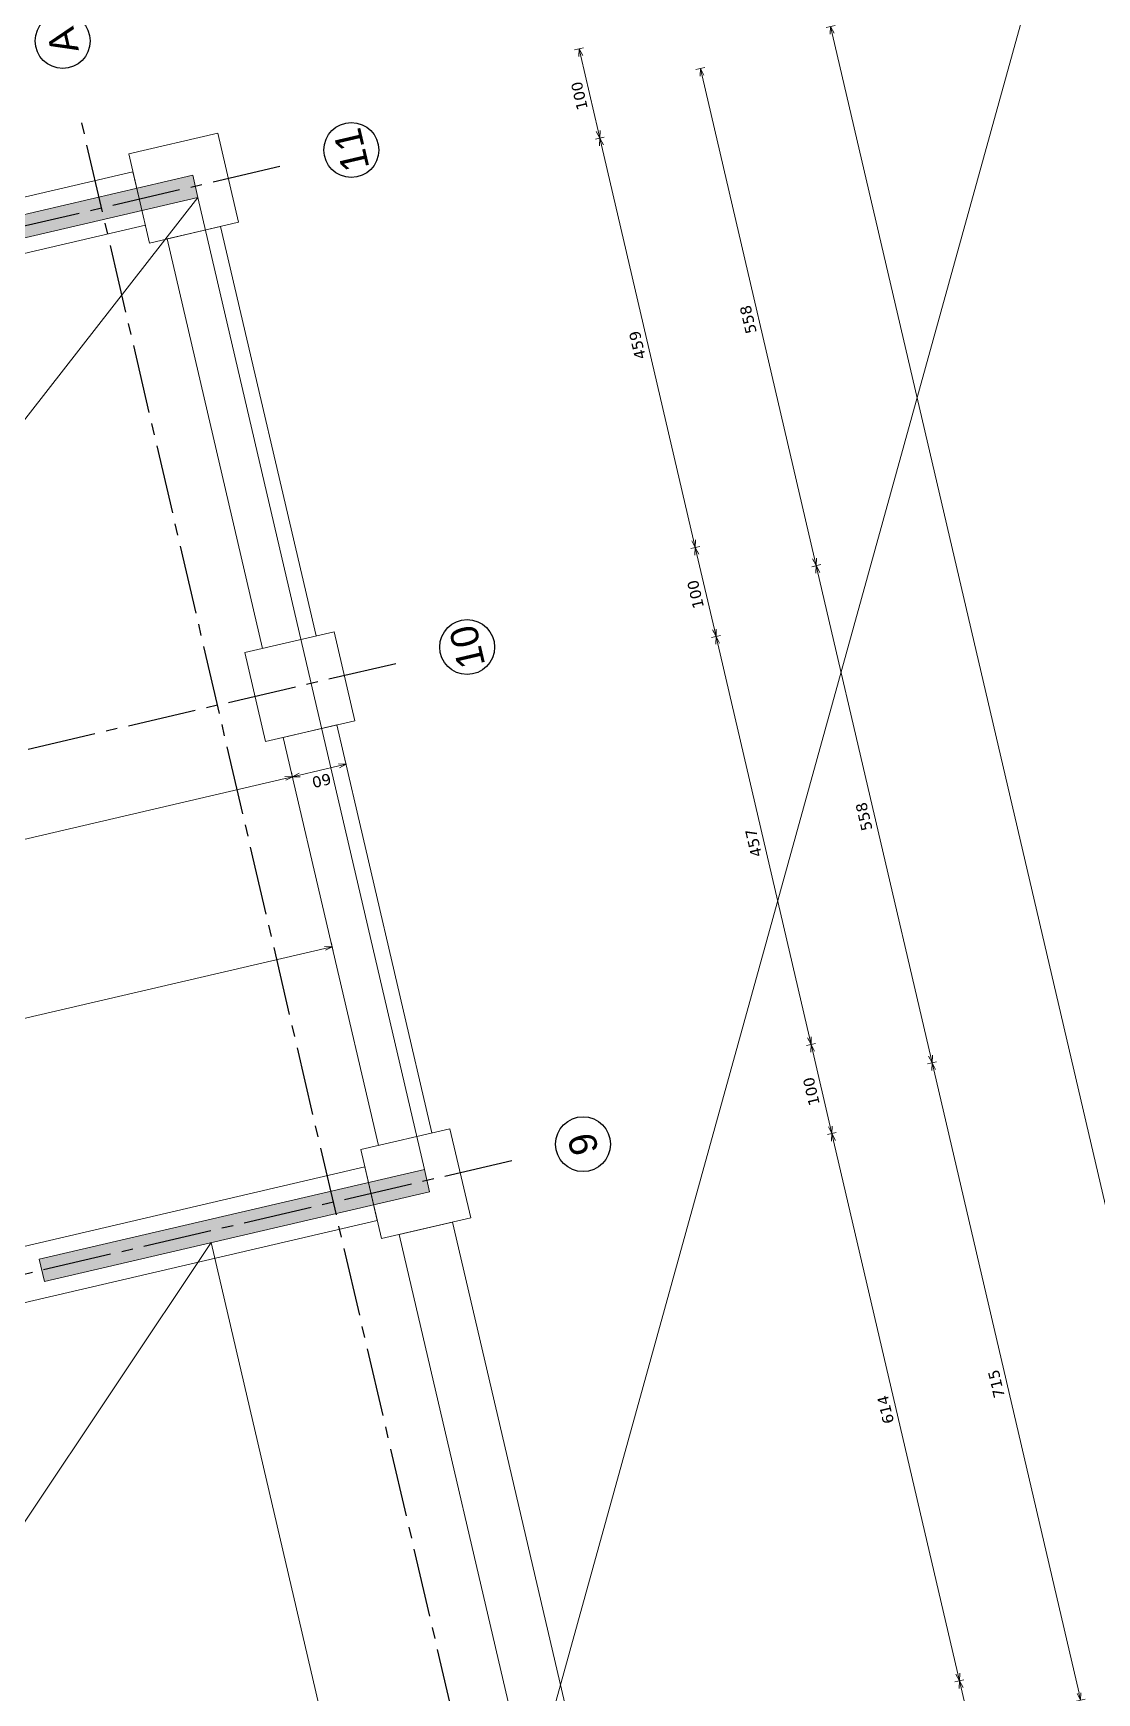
# Model space of a CAD drawing. Header units: metres. Extents: x -49 to 867749, y -579737 to 170817.
# Drawn here: x 596297.19 to 596308.8, y 139762.53 to 139780.66 of the extents above; entities that cross this region are included whole.
import ezdxf
from ezdxf.enums import TextEntityAlignment as Align

# ---------------------------------------------------------------- set-up
doc = ezdxf.new("R2010")
doc.units = ezdxf.units.M
doc.header["$MEASUREMENT"] = 0
doc.header["$PDMODE"] = 3
doc.header["$PDSIZE"] = 0.1
doc.linetypes.add('AXES2', pattern=[1.125, 0.75, -0.125, 0.125, -0.125])
doc.layers.add('00-AXE-0.00', color=14, linetype='AXES2')
for name, color, linetype, lineweight in [('ACSP - Bois', 47, 'Continuous', 18), ('ACSP - Cotes', 7, 'Continuous', 18), ('ACSP - Dalle', 250, 'Continuous', 18), ('ACSP - Fondations', 7, 'Continuous', 18), ('ACSP - Longrines', 7, 'Continuous', 18)]:
    doc.layers.add(name, color=color, linetype=linetype, lineweight=lineweight)
doc.styles.add('COT', font='verdana.ttf')
doc.styles.get("Standard").update_dxf_attribs({"font": 'arial.ttf'})
doc.dimstyles.new('COT50', dxfattribs={"dimtxt": 0.12, "dimasz": 0.08, "dimexe": 0.05, "dimexo": 0, "dimgap": 0.05, "dimtad": 1, "dimdec": 0, "dimlfac": 100, "dimzin": 0, "dimdsep": 46, "dimtxsty": 'COT', "dimblk": 'OPEN30', "dimcen": 0.04, "dimdle": 0.05, "dimclrd": 256, "dimclre": 256, "dimclrt": 6, "dimadec": 0, "dimazin": 0, "dimtm": 1e-09, "dimtfac": 1, "dimtdec": 0, "dimtmove": 1, "dimatfit": 0, "dimldrblk": 'OPEN30', "dimfxl": 0.05, "dimfxlon": 1, "dimtolj": 1, "dimtzin": 0, "dimlwd": -1, "dimlwe": -1, "dimarcsym": 0})

# ---------------------------------------------------------------- blocks, each defined once
blk = doc.blocks.new('_Open30')
at = {"color": 0, "linetype": 'ByBlock', "lineweight": -2}
for p, q in [((-1, 0.27), (0, 0)), ((0, 0), (-1, -0.27)), ((0, 0), (-1, 0))]:
    blk.add_line(p, q, dxfattribs=at)
blk = doc.blocks.new('*D633')
at = {"layer": 'ACSP - Cotes', "transparency": 16777216}
for p, q in [((596306.956, 139769.401), (596307.054, 139769.424)), ((596308.61, 139762.527), (596307.023, 139769.334)), ((596308.579, 139762.438), (596308.677, 139762.46))]:
    blk.add_line(p, q, dxfattribs=at)
at = {"layer": 'Defpoints', "color": 0, "transparency": 16777216}
for p in [(596307.005, 139769.412), (596302.413, 139768.342), (596304.036, 139761.378)]:
    blk.add_point(p, dxfattribs=at)
at = {"layer": 'ACSP - Cotes', "transparency": 16777216, "xscale": 0.08, "yscale": 0.08, "zscale": 0.08}
for p, rotation in [((596307.005, 139769.412), 103.121270397399), ((596308.628, 139762.449), 283.121270397399)]:
    blk.add_blockref('_Open30', p, dxfattribs=dict(at, rotation=rotation))
at = {"layer": 'ACSP - Cotes', "color": 6, "transparency": 16777216, "insert": (596307.708, 139765.905), "char_height": 0.12, "attachment_point": 5, "rotation": 103.1213, "style": 'COT'}
blk.add_mtext('\\A1;715', dxfattribs=at)
blk = doc.blocks.new('*D634')
at = {"layer": 'ACSP - Cotes', "transparency": 16777216}
for p, q in [((596305.691, 139774.83), (596305.788, 139774.853)), ((596306.987, 139769.49), (596305.758, 139774.764)), ((596306.956, 139769.401), (596307.054, 139769.424))]:
    blk.add_line(p, q, dxfattribs=at)
at = {"layer": 'Defpoints', "color": 0, "transparency": 16777216}
for p in [(596305.739, 139774.842), (596301.147, 139773.771), (596302.413, 139768.342)]:
    blk.add_point(p, dxfattribs=at)
at = {"layer": 'ACSP - Cotes', "transparency": 16777216, "xscale": 0.08, "yscale": 0.08, "zscale": 0.08}
for p, rotation in [((596305.739, 139774.842), 103.121270397399), ((596307.005, 139769.412), 283.121270397399)]:
    blk.add_blockref('_Open30', p, dxfattribs=dict(at, rotation=rotation))
at = {"layer": 'ACSP - Cotes', "color": 6, "transparency": 16777216, "insert": (596306.262, 139772.101), "char_height": 0.12, "attachment_point": 5, "rotation": 103.1213, "style": 'COT'}
blk.add_mtext('\\A1;558', dxfattribs=at)
blk = doc.blocks.new('*D625')
at = {"layer": 'ACSP - Cotes', "transparency": 16777216}
for p, q in [((596305.847, 139780.72), (596305.945, 139780.742)), ((596319.491, 139722.407), (596305.914, 139780.653)), ((596319.461, 139722.318), (596319.558, 139722.341))]:
    blk.add_line(p, q, dxfattribs=at)
at = {"layer": 'Defpoints', "color": 0, "transparency": 16777216}
for p in [(596305.437, 139780.624), (596305.896, 139780.731), (596319.051, 139722.223)]:
    blk.add_point(p, dxfattribs=at)
at = {"layer": 'ACSP - Cotes', "transparency": 16777216, "xscale": 0.08, "yscale": 0.08, "zscale": 0.08}
for p, rotation in [((596305.896, 139780.731), 103.1212703830424), ((596319.509, 139722.329), 283.1212703830424)]:
    blk.add_blockref('_Open30', p, dxfattribs=dict(at, rotation=rotation))
at = {"layer": 'ACSP - Cotes', "color": 6, "transparency": 16777216, "insert": (596312.593, 139751.505), "char_height": 0.12, "attachment_point": 5, "rotation": 103.1213, "style": 'COT'}
blk.add_mtext('\\A1;5997', dxfattribs=at)
blk = doc.blocks.new('*D658')
at = {"layer": 'ACSP - Cotes', "transparency": 16777216}
for p, q in [((596286.699, 139767.474), (596300.373, 139770.662)), ((596300.463, 139770.631), (596300.44, 139770.729)), ((596286.633, 139767.408), (596286.61, 139767.505))]:
    blk.add_line(p, q, dxfattribs=at)
at = {"layer": 'Defpoints', "color": 0, "transparency": 16777216}
for p in [(596300.451, 139770.68), (596300.502, 139770.461), (596286.673, 139767.237)]:
    blk.add_point(p, dxfattribs=at)
at = {"layer": 'ACSP - Cotes', "transparency": 16777216, "xscale": 0.08, "yscale": 0.08, "zscale": 0.08}
for p, rotation in [((596300.451, 139770.68), 13.12127038304243), ((596286.621, 139767.456), 193.1212703830424)]:
    blk.add_blockref('_Open30', p, dxfattribs=dict(at, rotation=rotation))
at = {"layer": 'ACSP - Cotes', "color": 6, "transparency": 16777216, "insert": (596293.562, 139768.959), "char_height": 0.12, "attachment_point": 5, "rotation": 193.1213, "style": 'COT'}
blk.add_mtext('\\A1;1420', dxfattribs=at)
blk = doc.blocks.new('*D660')
at = {"layer": 'ACSP - Cotes', "transparency": 16777216}
for p, q in [((596304.425, 139780.26), (596304.522, 139780.282)), ((596305.721, 139774.92), (596304.492, 139780.193)), ((596305.691, 139774.83), (596305.788, 139774.853))]:
    blk.add_line(p, q, dxfattribs=at)
at = {"layer": 'Defpoints', "color": 0, "transparency": 16777216}
for p in [(596304.474, 139780.271), (596299.881, 139779.201), (596301.147, 139773.771)]:
    blk.add_point(p, dxfattribs=at)
at = {"layer": 'ACSP - Cotes', "transparency": 16777216, "xscale": 0.08, "yscale": 0.08, "zscale": 0.08}
for p, rotation in [((596304.474, 139780.271), 103.121270397399), ((596305.739, 139774.842), 283.121270397399)]:
    blk.add_blockref('_Open30', p, dxfattribs=dict(at, rotation=rotation))
at = {"layer": 'ACSP - Cotes', "color": 6, "transparency": 16777216, "insert": (596304.997, 139777.531), "char_height": 0.12, "attachment_point": 5, "rotation": 103.1213, "style": 'COT'}
blk.add_mtext('\\A1;558', dxfattribs=at)
blk = doc.blocks.new('*D760')
at = {"layer": 'ACSP - Cotes', "transparency": 16777216}
for p, q in [((596297.458, 139782.293), (596291.718, 139780.955)), ((596297.525, 139782.36), (596297.548, 139782.263)), ((596291.652, 139780.888), (596291.629, 139780.986))]:
    blk.add_line(p, q, dxfattribs=at)
at = {"layer": 'Defpoints', "color": 0, "transparency": 16777216}
for p in [(596297.462, 139782.631), (596291.64, 139780.937), (596292.338, 139777.942)]:
    blk.add_point(p, dxfattribs=at)
at = {"layer": 'ACSP - Cotes', "transparency": 16777216, "xscale": 0.08, "yscale": 0.08, "zscale": 0.08}
for p, rotation in [((596297.536, 139782.311), 13.12127037986355), ((596291.64, 139780.937), 193.1212703798636)]:
    blk.add_blockref('_Open30', p, dxfattribs=dict(at, rotation=rotation))
at = {"layer": 'ACSP - Cotes', "color": 6, "transparency": 16777216, "insert": (596294.614, 139781.515), "char_height": 0.12, "attachment_point": 5, "rotation": 193.1213, "style": 'COT'}
blk.add_mtext('\\A1;605', dxfattribs=at)
blk = doc.blocks.new('*D765')
at = {"layer": 'ACSP - Cotes', "transparency": 16777216}
for p, q in [((596303.197, 139780.498), (596303.1, 139780.475)), ((596303.167, 139780.408), (596303.358, 139779.59)), ((596303.424, 139779.524), (596303.327, 139779.501))]:
    blk.add_line(p, q, dxfattribs=at)
at = {"layer": 'Defpoints', "color": 0, "transparency": 16777216}
for p in [(596303.398, 139780.545), (596303.376, 139779.512), (596303.625, 139779.571)]:
    blk.add_point(p, dxfattribs=at)
at = {"layer": 'ACSP - Cotes', "transparency": 16777216, "xscale": 0.08, "yscale": 0.08, "zscale": 0.08}
for p, rotation in [((596303.149, 139780.486), 103.1212703064924), ((596303.376, 139779.512), 283.1212703064924)]:
    blk.add_blockref('_Open30', p, dxfattribs=dict(at, rotation=rotation))
at = {"layer": 'ACSP - Cotes', "color": 6, "transparency": 16777216, "insert": (596303.153, 139779.974), "char_height": 0.12, "attachment_point": 5, "rotation": 103.1213, "style": 'COT'}
blk.add_mtext('\\A1;100', dxfattribs=at)
blk = doc.blocks.new('*D766')
at = {"layer": 'ACSP - Cotes', "transparency": 16777216}
for p, q in [((596303.424, 139779.524), (596303.327, 139779.501)), ((596303.394, 139779.435), (596304.4, 139775.119)), ((596304.369, 139775.03), (596304.467, 139775.052))]:
    blk.add_line(p, q, dxfattribs=at)
at = {"layer": 'Defpoints', "color": 0, "transparency": 16777216}
for p in [(596303.625, 139779.571), (596304.418, 139775.041), (596300.472, 139774.121)]:
    blk.add_point(p, dxfattribs=at)
at = {"layer": 'ACSP - Cotes', "transparency": 16777216, "xscale": 0.08, "yscale": 0.08, "zscale": 0.08}
for p, rotation in [((596303.376, 139779.512), 103.1212703798635), ((596304.418, 139775.041), 283.1212703798636)]:
    blk.add_blockref('_Open30', p, dxfattribs=dict(at, rotation=rotation))
at = {"layer": 'ACSP - Cotes', "color": 6, "transparency": 16777216, "insert": (596303.787, 139777.251), "char_height": 0.12, "attachment_point": 5, "rotation": 103.1213, "style": 'COT'}
blk.add_mtext('\\A1;459', dxfattribs=at)
blk = doc.blocks.new('*D767')
at = {"layer": 'ACSP - Cotes', "transparency": 16777216}
for p, q in [((596304.369, 139775.03), (596304.467, 139775.052)), ((596304.436, 139774.963), (596304.627, 139774.145)), ((596304.596, 139774.056), (596304.694, 139774.078))]:
    blk.add_line(p, q, dxfattribs=at)
at = {"layer": 'Defpoints', "color": 0, "transparency": 16777216}
for p in [(596300.472, 139774.121), (596304.645, 139774.067), (596300.699, 139773.147)]:
    blk.add_point(p, dxfattribs=at)
at = {"layer": 'ACSP - Cotes', "transparency": 16777216, "xscale": 0.08, "yscale": 0.08, "zscale": 0.08}
for p, rotation in [((596304.418, 139775.041), 103.1212703798635), ((596304.645, 139774.067), 283.1212703798636)]:
    blk.add_blockref('_Open30', p, dxfattribs=dict(at, rotation=rotation))
at = {"layer": 'ACSP - Cotes', "color": 6, "transparency": 16777216, "insert": (596304.422, 139774.529), "char_height": 0.12, "attachment_point": 5, "rotation": 103.1213, "style": 'COT'}
blk.add_mtext('\\A1;100', dxfattribs=at)
blk = doc.blocks.new('*D768')
at = {"layer": 'ACSP - Cotes', "transparency": 16777216}
for p, q in [((596304.596, 139774.056), (596304.694, 139774.078)), ((596304.663, 139773.989), (596305.665, 139769.69)), ((596305.635, 139769.601), (596305.732, 139769.623))]:
    blk.add_line(p, q, dxfattribs=at)
at = {"layer": 'Defpoints', "color": 0, "transparency": 16777216}
for p in [(596300.699, 139773.147), (596305.683, 139769.612), (596301.738, 139768.692)]:
    blk.add_point(p, dxfattribs=at)
at = {"layer": 'ACSP - Cotes', "transparency": 16777216, "xscale": 0.08, "yscale": 0.08, "zscale": 0.08}
for p, rotation in [((596304.645, 139774.067), 103.1212703798635), ((596305.683, 139769.612), 283.1212703798636)]:
    blk.add_blockref('_Open30', p, dxfattribs=dict(at, rotation=rotation))
at = {"layer": 'ACSP - Cotes', "color": 6, "transparency": 16777216, "insert": (596305.056, 139771.814), "char_height": 0.12, "attachment_point": 5, "rotation": 103.1213, "style": 'COT'}
blk.add_mtext('\\A1;457', dxfattribs=at)
blk = doc.blocks.new('*D769')
at = {"layer": 'ACSP - Cotes', "transparency": 16777216}
for p, q in [((596305.635, 139769.601), (596305.732, 139769.623)), ((596305.702, 139769.534), (596305.892, 139768.716)), ((596305.862, 139768.627), (596305.959, 139768.649))]:
    blk.add_line(p, q, dxfattribs=at)
at = {"layer": 'Defpoints', "color": 0, "transparency": 16777216}
for p in [(596301.738, 139768.692), (596305.911, 139768.638), (596301.965, 139767.718)]:
    blk.add_point(p, dxfattribs=at)
at = {"layer": 'ACSP - Cotes', "transparency": 16777216, "xscale": 0.08, "yscale": 0.08, "zscale": 0.08}
for p, rotation in [((596305.683, 139769.612), 103.1212703798635), ((596305.911, 139768.638), 283.1212703798636)]:
    blk.add_blockref('_Open30', p, dxfattribs=dict(at, rotation=rotation))
at = {"layer": 'ACSP - Cotes', "color": 6, "transparency": 16777216, "insert": (596305.687, 139769.099), "char_height": 0.12, "attachment_point": 5, "rotation": 103.1213, "style": 'COT'}
blk.add_mtext('\\A1;100', dxfattribs=at)
blk = doc.blocks.new('*D770')
at = {"layer": 'ACSP - Cotes', "transparency": 16777216}
for p, q in [((596305.862, 139768.627), (596305.959, 139768.649)), ((596305.929, 139768.56), (596307.286, 139762.739)), ((596307.255, 139762.649), (596307.353, 139762.672))]:
    blk.add_line(p, q, dxfattribs=at)
at = {"layer": 'Defpoints', "color": 0, "transparency": 16777216}
for p in [(596301.965, 139767.718), (596307.304, 139762.661), (596303.358, 139761.741)]:
    blk.add_point(p, dxfattribs=at)
at = {"layer": 'ACSP - Cotes', "transparency": 16777216, "xscale": 0.08, "yscale": 0.08, "zscale": 0.08}
for p, rotation in [((596305.911, 139768.638), 103.1212703798635), ((596307.304, 139762.661), 283.1212703798636)]:
    blk.add_blockref('_Open30', p, dxfattribs=dict(at, rotation=rotation))
at = {"layer": 'ACSP - Cotes', "color": 6, "transparency": 16777216, "insert": (596306.498, 139765.624), "char_height": 0.12, "attachment_point": 5, "rotation": 103.1213, "style": 'COT'}
blk.add_mtext('\\A1;614', dxfattribs=at)
blk = doc.blocks.new('*D771')
at = {"layer": 'ACSP - Cotes', "transparency": 16777216}
for p, q in [((596307.255, 139762.649), (596307.353, 139762.672)), ((596307.322, 139762.583), (596307.513, 139761.765)), ((596307.482, 139761.675), (596307.58, 139761.698))]:
    blk.add_line(p, q, dxfattribs=at)
at = {"layer": 'Defpoints', "color": 0, "transparency": 16777216}
for p in [(596303.358, 139761.741), (596307.531, 139761.687), (596303.585, 139760.767)]:
    blk.add_point(p, dxfattribs=at)
at = {"layer": 'ACSP - Cotes', "transparency": 16777216, "xscale": 0.08, "yscale": 0.08, "zscale": 0.08}
for p, rotation in [((596307.304, 139762.661), 103.1212703798635), ((596307.531, 139761.687), 283.1212703798636)]:
    blk.add_blockref('_Open30', p, dxfattribs=dict(at, rotation=rotation))
at = {"layer": 'ACSP - Cotes', "color": 6, "transparency": 16777216, "insert": (596307.308, 139762.148), "char_height": 0.12, "attachment_point": 5, "rotation": 103.1213, "style": 'COT'}
blk.add_mtext('\\A1;100', dxfattribs=at)
blk = doc.blocks.new('*D806')
at = {"layer": 'ACSP - Cotes', "transparency": 16777216}
for p, q in [((596300.018, 139772.537), (596300.007, 139772.586)), ((596293.812, 139771.09), (596299.94, 139772.519)), ((596293.734, 139771.072), (596293.723, 139771.121))]:
    blk.add_line(p, q, dxfattribs=at)
at = {"layer": 'Defpoints', "color": 0, "transparency": 16777216}
for p in [(596300.018, 139772.537), (596300.018, 139772.537), (596293.734, 139771.072)]:
    blk.add_point(p, dxfattribs=at)
at = {"layer": 'ACSP - Cotes', "transparency": 16777216, "xscale": 0.08, "yscale": 0.08, "zscale": 0.08}
for p, rotation in [((596300.018, 139772.537), 13.12127037986355), ((596293.734, 139771.072), 193.1212703798636)]:
    blk.add_blockref('_Open30', p, dxfattribs=dict(at, rotation=rotation))
at = {"layer": 'ACSP - Cotes', "color": 6, "transparency": 16777216, "insert": (596296.902, 139771.695), "char_height": 0.12, "attachment_point": 5, "rotation": 193.1213, "style": 'COT'}
blk.add_mtext('\\A1;645', dxfattribs=at)
blk = doc.blocks.new('*D807')
at = {"layer": 'ACSP - Cotes', "transparency": 16777216}
for p, q in [((596300.018, 139772.537), (596300.007, 139772.586)), ((596300.096, 139772.555), (596300.525, 139772.655)), ((596300.603, 139772.673), (596300.591, 139772.722))]:
    blk.add_line(p, q, dxfattribs=at)
at = {"layer": 'Defpoints', "color": 0, "transparency": 16777216}
for p in [(596300.603, 139772.673), (596300.603, 139772.673), (596300.018, 139772.537)]:
    blk.add_point(p, dxfattribs=at)
at = {"layer": 'ACSP - Cotes', "transparency": 16777216, "xscale": 0.08, "yscale": 0.08, "zscale": 0.08}
for p, rotation in [((596300.603, 139772.673), 13.12127037986355), ((596300.018, 139772.537), 193.1212703798636)]:
    blk.add_blockref('_Open30', p, dxfattribs=dict(at, rotation=rotation))
at = {"layer": 'ACSP - Cotes', "color": 6, "transparency": 16777216, "insert": (596300.336, 139772.495), "char_height": 0.12, "attachment_point": 5, "rotation": 193.1213, "style": 'COT'}
blk.add_mtext('\\A1;60', dxfattribs=at)

msp = doc.modelspace()

# ---------------------------------------------------------------- hatches: boundary and pattern name
at = {"layer": 'ACSP - Bois'}
h = msp.add_hatch(dxfattribs=at)
h.set_pattern_fill('TRIANG', color=256, scale=0.2, style=0)
h.set_pattern_definition([(163.12127, (596308.876754, 139625.130055), (-0.054743143, -0.05126586), [0.0375, -0.0375]), (223.12127, (596308.876754, 139625.130055), (0.017025965, -0.073041882), [0.0375, -0.0375]), (103.12127, (596308.84938, 139625.10442), (-0.071769108, 0.021776023), [0.0375, -0.0375])])
h.paths.add_polyline_path([(596294.777, 139777.883), (596294.721, 139778.126), (596298.928, 139779.107), (596298.985, 139778.863)])
h = msp.add_hatch(dxfattribs=at)
h.set_pattern_fill('TRIANG', color=256, scale=0.2, style=0)
h.set_pattern_definition([(163.12127, (596208.5626, 139696.31389), (-0.054743143, -0.05126586), [0.0375, -0.0375]), (223.12127, (596208.5626, 139696.31389), (0.017025965, -0.073041882), [0.0375, -0.0375]), (103.12127, (596208.53523, 139696.288256), (-0.071769108, 0.021776023), [0.0375, -0.0375])])
h.paths.add_polyline_path([(596297.309, 139767.024), (596297.252, 139767.267), (596301.459, 139768.248), (596301.516, 139768.004)])

# ---------------------------------------------------------------- linework, layer by layer
at = {"layer": '00-AXE-0.00'}
for p, q in [((596311.734, 139719.542), (596297.69, 139779.794)), ((596299.881, 139779.201), (596283.984, 139775.495)), ((596301.147, 139773.771), (596285.25, 139770.066)), ((596302.413, 139768.342), (596286.515, 139764.636))]:
    msp.add_line(p, q, dxfattribs=at)
at = {"layer": '00-AXE-0.00', "linetype": 'Continuous'}
for centre in [(596297.508, 139780.573), (596300.661, 139779.382), (596301.926, 139773.953), (596303.192, 139768.523)]:
    msp.add_circle(centre, 0.3, dxfattribs=at)
at = {"layer": 'ACSP - Bois'}
msp.add_lwpolyline([(596294.777, 139777.883), (596294.721, 139778.126), (596298.928, 139779.107), (596298.985, 139778.863), (596294.777, 139777.883)], dxfattribs=at)
msp.add_lwpolyline([(596297.309, 139767.024), (596297.252, 139767.267), (596301.459, 139768.248), (596301.516, 139768.004)], close=True, dxfattribs=at)
at = {"layer": 'ACSP - Cotes'}
for points in [[(596293.832, 139772.258), (596298.985, 139778.863)], [(596296.033, 139762.817), (596299.13, 139767.449)]]:
    msp.add_lwpolyline(points, dxfattribs=at)
at = {"layer": 'ACSP - Dalle'}
for points in [[(596301.459, 139768.248), (596298.985, 139778.863)], [(596300.696, 139760.728), (596299.13, 139767.448)]]:
    msp.add_lwpolyline(points, dxfattribs=at)
at = {"layer": 'ACSP - Fondations'}
for points in [[(596298.456, 139778.366), (596298.229, 139779.34), (596299.203, 139779.567), (596299.43, 139778.593), (596298.456, 139778.366)], [(596299.725, 139772.92), (596299.498, 139773.894), (596300.472, 139774.121), (596300.699, 139773.147), (596299.725, 139772.92)], [(596300.991, 139767.491), (596300.764, 139768.465), (596301.738, 139768.692), (596301.965, 139767.718), (596300.991, 139767.491)]]:
    msp.add_lwpolyline(points, dxfattribs=at)
at = {"layer": 'ACSP - Longrines'}
msp.add_line((596283.976, 139694.145), (596318.632, 139819.236), dxfattribs=at)
for points in [[(596298.343, 139778.853), (596298.274, 139779.145), (596292.378, 139777.77), (596292.515, 139777.186), (596298.411, 139778.56)], [(596300.276, 139774.075), (596299.233, 139778.547), (596298.649, 139778.411), (596299.691, 139773.939)], [(596301.541, 139768.646), (596300.503, 139773.102), (596299.918, 139772.965), (596300.957, 139768.51)], [(596294.98, 139766.609), (596294.912, 139766.901), (596300.808, 139768.276), (596300.944, 139767.691), (596295.048, 139766.317)], [(596302.577, 139761.559), (596301.184, 139767.536), (596301.768, 139767.672), (596303.162, 139761.695)]]:
    msp.add_lwpolyline(points, dxfattribs=at)

# ---------------------------------------------------------------- texts
at = {"layer": '00-AXE-0.00'}
for s, p in [('A', (596297.508, 139780.573)), ('11', (596300.661, 139779.382)), ('10', (596301.926, 139773.953)), ('9', (596303.192, 139768.523))]:
    msp.add_text(s, height=0.3, rotation=103.1213, dxfattribs=at).set_placement(p, align=Align.MIDDLE_CENTER)

# ---------------------------------------------------------------- dimensions: what is measured, and where the dimension line sits
at = {"layer": 'ACSP - Cotes'}
for base, p1, p2, angle, picture, middle in [((596291.64, 139780.937), (596297.462, 139782.631), (596292.338, 139777.942), 13.1213, '*D760', (596294.614, 139781.515)), ((596304.474, 139780.271), (596301.147, 139773.771), (596299.881, 139779.201), 283.1213, '*D660', (596304.997, 139777.531)), ((596304.418, 139775.041), (596303.625, 139779.571), (596300.472, 139774.121), 103.1213, '*D766', (596303.787, 139777.251)), ((596304.645, 139774.067), (596300.472, 139774.121), (596300.699, 139773.147), 103.1213, '*D767', (596304.422, 139774.529)), ((596305.7394, 139774.8416), (596302.4126, 139768.3417), (596301.147, 139773.7712), 283.1213, '*D634', (596306.2624, 139772.1013)), ((596305.683, 139769.612), (596300.699, 139773.147), (596301.738, 139768.692), 103.1213, '*D768', (596305.056, 139771.814)), ((596300.018, 139772.537), (596293.734, 139771.072), (596300.018, 139772.537), 193.1213, '*D806', (596296.902, 139771.695)), ((596300.603, 139772.673), (596300.018, 139772.537), (596300.603, 139772.673), 193.1213, '*D807', (596300.336, 139772.495)), ((596305.911, 139768.638), (596301.738, 139768.692), (596301.965, 139767.718), 103.1213, '*D769', (596305.687, 139769.099)), ((596307.005, 139769.412), (596304.036, 139761.378), (596302.413, 139768.342), 283.1213, '*D633', (596307.708, 139765.905)), ((596307.304, 139762.661), (596301.965, 139767.718), (596303.358, 139761.741), 103.1213, '*D770', (596306.498, 139765.624)), ((596307.531, 139761.687), (596303.358, 139761.741), (596303.585, 139760.767), 103.1213, '*D771', (596307.308, 139762.148))]:
    dim = msp.add_linear_dim(base=base, p1=p1, p2=p2, angle=angle, dimstyle='COT50', dxfattribs=at)
    dim.commit()
    dim.dimension.update_dxf_attribs({"geometry": picture, "text_midpoint": middle})
for p1, p2, distance, picture, middle in [((596319.051, 139722.223), (596305.437, 139780.624), -0.471, '*D625', (596312.593, 139751.505)), ((596303.398, 139780.545), (596303.625, 139779.571), -0.256, '*D765', (596303.153, 139779.974)), ((596286.673, 139767.237), (596300.502, 139770.461), 0.225, '*D658', (596293.562, 139768.959))]:
    dim = msp.add_aligned_dim(p1=p1, p2=p2, distance=distance, dimstyle='COT50', dxfattribs=at)
    dim.commit()
    dim.dimension.update_dxf_attribs({"geometry": picture, "text_midpoint": middle})

doc.saveas('drawing.dxf')
